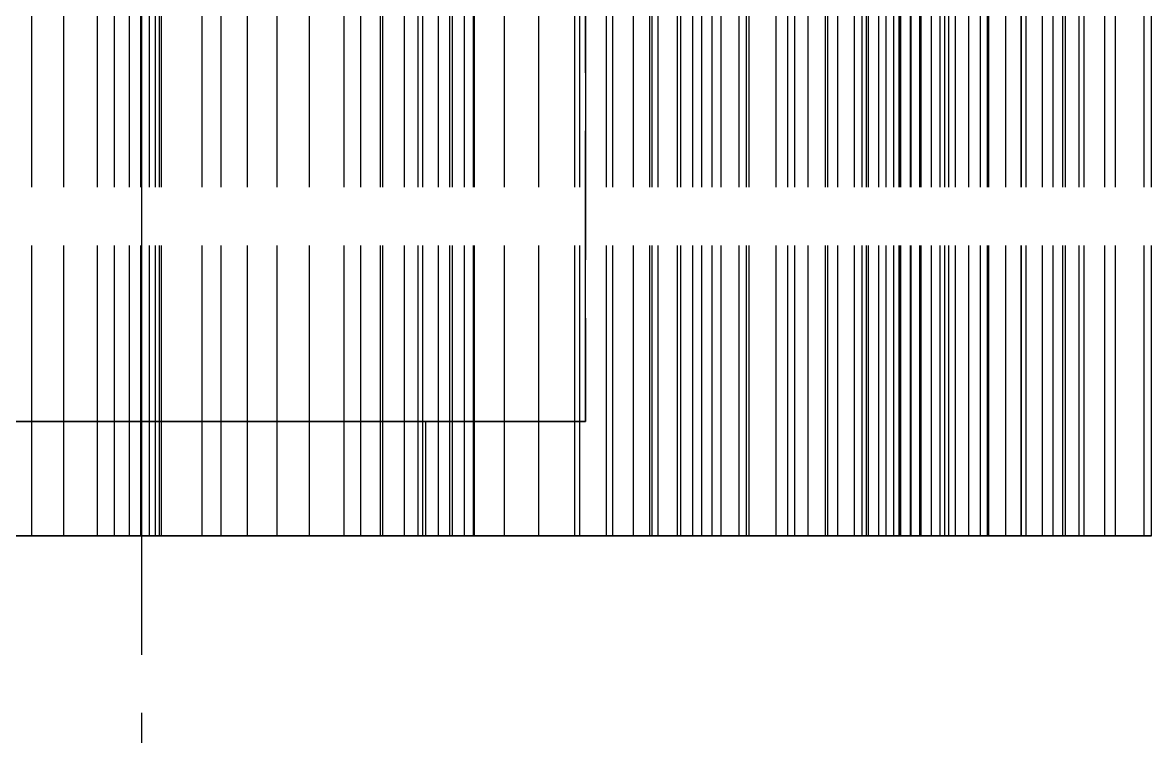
# Model space of a CAD drawing. Header units: millimetres. Extents: x -9 to 243, y -53 to 196.
# Drawn here: x 162.389 to 167.323, y 18.523 to 21.644 of the extents above; entities that cross this region are included whole.
import ezdxf

# ---------------------------------------------------------------- set-up
doc = ezdxf.new("R2010")
doc.units = ezdxf.units.MM
doc.linetypes.add('DASHED', pattern=[1.524, 1.27, -0.254])
doc.layers.add('HIDDEN', color=8, linetype='DASHED')

msp = doc.modelspace()

# ---------------------------------------------------------------- linework, layer by layer
at = {"layer": 'HIDDEN'}
for points in [[(162.42944, 19.4), (162.42944, 23.8)], [(162.42944, 19.4), (162.42944, 23.8)], [(162.56838, 19.4), (162.56838, 23.8)], [(162.56838, 19.4), (162.56838, 23.8)], [(162.71576, 19.4), (162.71576, 23.8)], [(162.71576, 19.4), (162.71576, 23.8)], [(162.71577, 19.4), (162.71577, 23.8)], [(162.71577, 19.4), (162.71577, 23.8)], [(162.79047, 19.4), (162.79047, 23.8)], [(162.79047, 19.4), (162.79047, 23.8)], [(162.85665, 19.4), (162.85665, 23.8)], [(162.85665, 19.4), (162.85665, 23.8)], [(162.90581, 19.4), (162.90581, 23.8)], [(162.90581, 19.4), (162.90581, 23.8)], [(162.94309, 19.4), (162.94309, 23.8)], [(162.94309, 19.4), (162.94309, 23.8)], [(162.97013, 19.4), (162.97013, 23.8)], [(162.97013, 19.4), (162.97013, 23.8)], [(162.98779, 19.4), (162.98779, 23.8)], [(162.98779, 19.4), (162.98779, 23.8)], [(162.99657, 19.4), (162.99657, 23.8)], [(162.99657, 19.4), (162.99657, 23.8)], [(163.1732, 19.4), (163.1732, 23.8)], [(163.1732, 19.4), (163.1732, 23.8)], [(163.25676, 19.4), (163.25676, 23.8)], [(163.25676, 19.4), (163.25676, 23.8)], [(163.3714, 19.4), (163.3714, 23.8)], [(163.3714, 19.4), (163.3714, 23.8)], [(163.50201, 19.4), (163.50201, 23.8)], [(163.50201, 19.4), (163.50201, 23.8)], [(163.64347, 19.4), (163.64347, 23.8)], [(163.64347, 19.4), (163.64347, 23.8)], [(163.79398, 19.4), (163.79398, 23.8)], [(163.79398, 19.4), (163.79398, 23.8)], [(163.86677, 19.4), (163.86677, 23.8)], [(163.86677, 19.4), (163.86677, 23.8)], [(163.9525, 19.4), (163.9525, 23.8)], [(163.9525, 19.4), (163.9525, 23.8)], [(163.96373, 19.4), (163.96373, 23.8)], [(163.96373, 19.4), (163.96373, 23.8)], [(164.05819, 19.4), (164.05819, 23.8)], [(164.05819, 19.4), (164.05819, 23.8)], [(164.11834, 19.4), (164.11834, 23.8)], [(164.11834, 19.4), (164.11834, 23.8)], [(164.13796, 19.4), (164.13796, 23.8)], [(164.13796, 19.4), (164.13796, 23.8)], [(164.20741, 19.4), (164.20741, 23.8)], [(164.20741, 19.4), (164.20741, 23.8)], [(164.2558, 19.4), (164.2558, 23.8)], [(164.2558, 19.4), (164.2558, 23.8)], [(164.2679, 19.4), (164.2679, 23.8)], [(164.2679, 19.4), (164.2679, 23.8)], [(164.32012, 19.4), (164.32012, 23.8)], [(164.32012, 19.4), (164.32012, 23.8)], [(164.36028, 19.4), (164.36028, 23.8)], [(164.36028, 19.4), (164.36028, 23.8)], [(164.36446, 19.4), (164.36446, 23.8)], [(164.36446, 19.4), (164.36446, 23.8)], [(164.49596, 19.4), (164.49596, 23.8)], [(164.49596, 19.4), (164.49596, 23.8)], [(164.64499, 19.4), (164.64499, 23.8)], [(164.64499, 19.4), (164.64499, 23.8)], [(164.80303, 19.4), (164.80303, 23.8)], [(164.80303, 19.4), (164.80303, 23.8)], [(164.82499, 19.4), (164.82499, 23.8)], [(164.82499, 19.4), (164.82499, 23.8)], [(164.94048, 19.4), (164.94048, 23.8)], [(164.94048, 19.4), (164.94048, 23.8)], [(164.96852, 19.4), (164.96852, 23.8)], [(164.96852, 19.4), (164.96852, 23.8)], [(165.05959, 19.4), (165.05959, 23.8)], [(165.05959, 19.4), (165.05959, 23.8)], [(165.13065, 19.4), (165.13065, 23.8)], [(165.13065, 19.4), (165.13065, 23.8)], [(165.14054, 19.4), (165.14054, 23.8)], [(165.14054, 19.4), (165.14054, 23.8)], [(165.1669, 19.4), (165.1669, 23.8)], [(165.1669, 19.4), (165.1669, 23.8)], [(165.25204, 19.4), (165.25204, 23.8)], [(165.25204, 19.4), (165.25204, 23.8)], [(165.26584, 19.4), (165.26584, 23.8)], [(165.26584, 19.4), (165.26584, 23.8)], [(165.31844, 19.4), (165.31844, 23.8)], [(165.31844, 19.4), (165.31844, 23.8)], [(165.35746, 19.4), (165.35746, 23.8)], [(165.35746, 19.4), (165.35746, 23.8)], [(165.40354, 19.4), (165.40354, 23.8)], [(165.40354, 19.4), (165.40354, 23.8)], [(165.44224, 19.4), (165.44224, 23.8)], [(165.44224, 19.4), (165.44224, 23.8)], [(165.52043, 19.4), (165.52043, 23.8)], [(165.52043, 19.4), (165.52043, 23.8)], [(165.5536, 19.4), (165.5536, 23.8)], [(165.5536, 19.4), (165.5536, 23.8)], [(165.56527, 19.4), (165.56527, 23.8)], [(165.56527, 19.4), (165.56527, 23.8)], [(165.68317, 19.4), (165.68317, 23.8)], [(165.68317, 19.4), (165.68317, 23.8)], [(165.73383, 19.4), (165.73383, 23.8)], [(165.73383, 19.4), (165.73383, 23.8)], [(165.76414, 19.4), (165.76414, 23.8)], [(165.76414, 19.4), (165.76414, 23.8)], [(165.82236, 19.4), (165.82236, 23.8)], [(165.82236, 19.4), (165.82236, 23.8)], [(165.89777, 19.4), (165.89777, 23.8)], [(165.89777, 19.4), (165.89777, 23.8)], [(165.90794, 19.4), (165.90794, 23.8)], [(165.90794, 19.4), (165.90794, 23.8)], [(165.95308, 19.4), (165.95308, 23.8)], [(165.95308, 19.4), (165.95308, 23.8)], [(166.02459, 19.4), (166.02459, 23.8)], [(166.02459, 19.4), (166.02459, 23.8)], [(166.05927, 19.4), (166.05927, 23.8)], [(166.05927, 19.4), (166.05927, 23.8)], [(166.07773, 19.4), (166.07773, 23.8)], [(166.07773, 19.4), (166.07773, 23.8)], [(166.08684, 19.4), (166.08684, 23.8)], [(166.08684, 19.4), (166.08684, 23.8)], [(166.13192, 19.4), (166.13192, 23.8)], [(166.13192, 19.4), (166.13192, 23.8)], [(166.16326, 19.4), (166.16326, 23.8)], [(166.16326, 19.4), (166.16326, 23.8)], [(166.19695, 19.4), (166.19695, 23.8)], [(166.19695, 19.4), (166.19695, 23.8)], [(166.21987, 19.4), (166.21987, 23.8)], [(166.21987, 19.4), (166.21987, 23.8)], [(166.225, 19.4), (166.225, 23.8)], [(166.22749, 19.4), (166.22749, 23.8)], [(166.22749, 19.4), (166.22749, 23.8)], [(166.26997, 19.4), (166.26997, 23.8)], [(166.26997, 19.4), (166.26997, 23.8)], [(166.27267, 19.4), (166.27267, 23.8)], [(166.27267, 19.4), (166.27267, 23.8)], [(166.31102, 19.4), (166.31102, 23.8)], [(166.31102, 19.4), (166.31102, 23.8)], [(166.31718, 19.4), (166.31718, 23.8)], [(166.31718, 19.4), (166.31718, 23.8)], [(166.36231, 19.4), (166.36231, 23.8)], [(166.36231, 19.4), (166.36231, 23.8)], [(166.40008, 19.4), (166.40008, 23.8)], [(166.40008, 19.4), (166.40008, 23.8)], [(166.42006, 19.4), (166.42006, 23.8)], [(166.42006, 19.4), (166.42006, 23.8)], [(166.43796, 19.4), (166.43796, 23.8)], [(166.43796, 19.4), (166.43796, 23.8)], [(166.4663, 19.4), (166.4663, 23.8)], [(166.4663, 19.4), (166.4663, 23.8)], [(166.52504, 19.4), (166.52504, 23.8)], [(166.52504, 19.4), (166.52504, 23.8)], [(166.57612, 19.4), (166.57612, 23.8)], [(166.57612, 19.4), (166.57612, 23.8)], [(166.60619, 19.4), (166.60619, 23.8)], [(166.60619, 19.4), (166.60619, 23.8)], [(166.61185, 19.4), (166.61185, 23.8)], [(166.61185, 19.4), (166.61185, 23.8)], [(166.68683, 19.4), (166.68683, 23.8)], [(166.68683, 19.4), (166.68683, 23.8)], [(166.75409, 19.4), (166.75409, 23.8)], [(166.75409, 19.4), (166.75409, 23.8)], [(166.75503, 19.4), (166.75503, 23.8)], [(166.75503, 19.4), (166.75503, 23.8)], [(166.77618, 19.4), (166.77618, 23.8)], [(166.77618, 19.4), (166.77618, 23.8)], [(166.84769, 19.4), (166.84769, 23.8)], [(166.84769, 19.4), (166.84769, 23.8)], [(166.89308, 19.4), (166.89308, 23.8)], [(166.89308, 19.4), (166.89308, 23.8)], [(166.93635, 19.4), (166.93635, 23.8)], [(166.93635, 19.4), (166.93635, 23.8)], [(166.94739, 19.4), (166.94739, 23.8)], [(166.94739, 19.4), (166.94739, 23.8)], [(167.00748, 19.4), (167.00748, 23.8)], [(167.00748, 19.4), (167.00748, 23.8)], [(167.02878, 19.4), (167.02878, 23.8)], [(167.02878, 19.4), (167.02878, 23.8)], [(167.11943, 19.4), (167.11943, 23.8)], [(167.11943, 19.4), (167.11943, 23.8)], [(167.16605, 19.4), (167.16605, 23.8)], [(167.16605, 19.4), (167.16605, 23.8)], [(167.29198, 19.4), (167.29198, 23.8)], [(167.29198, 19.4), (167.29198, 23.8)], [(167.32319, 19.4), (167.32319, 23.8)], [(167.32319, 19.4), (167.32319, 23.8)], [(162.91, 19.9), (162.91, 23.4)], [(162.91, -11.6), (162.91, 23.4)], [(164.85, 23.4), (164.85, 19.9)], [(164.85, 19.9), (164.85, 23.4)], [(162.91, 19.9), (162.78111, 19.9), (162.65222, 19.9), (162.52333, 19.9), (162.39444, 19.9), (162.26556, 19.9)], [(164.15, 19.9), (163.98175, 19.9), (163.81349, 19.9), (163.64524, 19.9), (163.47698, 19.9), (163.30873, 19.9), (163.14048, 19.9), (162.97222, 19.9), (162.80397, 19.9), (162.63571, 19.9), (162.46746, 19.9), (162.29921, 19.9)], [(162.33, 19.9), (162.39444, 19.9), (162.45889, 19.9), (162.52333, 19.9), (162.58778, 19.9), (162.65222, 19.9), (162.71667, 19.9), (162.78111, 19.9), (162.84556, 19.9), (162.91, 19.9)], [(162.37381, 19.9), (162.46905, 19.9), (162.56429, 19.9), (162.65952, 19.9), (162.75476, 19.9), (162.85, 19.9), (162.94524, 19.9), (163.04048, 19.9), (163.13571, 19.9), (163.23095, 19.9), (163.32619, 19.9), (163.42143, 19.9), (163.51667, 19.9), (163.6119, 19.9), (163.70714, 19.9), (163.80238, 19.9), (163.89762, 19.9), (163.99286, 19.9), (164.0881, 19.9), (164.18333, 19.9), (164.27857, 19.9), (164.37381, 19.9), (164.46905, 19.9), (164.56429, 19.9), (164.65952, 19.9), (164.75476, 19.9), (164.85, 19.9)], [(164.85, 19.9), (164.65952, 19.9), (164.46905, 19.9), (164.27857, 19.9), (164.0881, 19.9), (163.89762, 19.9), (163.70714, 19.9), (163.51667, 19.9), (163.32619, 19.9), (163.13571, 19.9), (162.94524, 19.9), (162.75476, 19.9), (162.56429, 19.9), (162.37381, 19.9)], [(162.37381, 19.9), (162.46905, 19.9), (162.56429, 19.9), (162.65952, 19.9), (162.75476, 19.9), (162.85, 19.9), (162.94524, 19.9), (163.04048, 19.9), (163.13571, 19.9), (163.23095, 19.9), (163.32619, 19.9), (163.42143, 19.9), (163.51667, 19.9), (163.6119, 19.9), (163.70714, 19.9), (163.80238, 19.9), (163.89762, 19.9), (163.99286, 19.9), (164.0881, 19.9), (164.18333, 19.9), (164.27857, 19.9), (164.37381, 19.9), (164.46905, 19.9), (164.56429, 19.9), (164.65952, 19.9), (164.75476, 19.9), (164.85, 19.9)], [(164.85, 19.9), (164.65952, 19.9), (164.46905, 19.9), (164.27857, 19.9), (164.0881, 19.9), (163.89762, 19.9), (163.70714, 19.9), (163.51667, 19.9), (163.32619, 19.9), (163.13571, 19.9), (162.94524, 19.9), (162.75476, 19.9), (162.56429, 19.9), (162.37381, 19.9)], [(162.38333, 19.9), (162.46746, 19.9), (162.55159, 19.9), (162.63571, 19.9), (162.71984, 19.9), (162.80397, 19.9), (162.8881, 19.9), (162.97222, 19.9), (163.05635, 19.9), (163.14048, 19.9), (163.2246, 19.9), (163.30873, 19.9), (163.39286, 19.9), (163.47698, 19.9), (163.56111, 19.9), (163.64524, 19.9), (163.72937, 19.9), (163.81349, 19.9), (163.89762, 19.9), (163.98175, 19.9), (164.06587, 19.9), (164.15, 19.9)], [(164.15, 19.9), (164.15, 19.4)], [(164.15, 19.4), (163.98175, 19.4), (163.81349, 19.4), (163.64524, 19.4), (163.47698, 19.4), (163.30873, 19.4), (163.14048, 19.4), (162.97222, 19.4), (162.80397, 19.4), (162.63571, 19.4), (162.46746, 19.4), (162.29921, 19.4)], [(162.42944, 19.4), (162.29969, 19.4)], [(162.29969, 19.4), (162.42944, 19.4)], [(162.38333, 19.4), (162.46746, 19.4), (162.55159, 19.4), (162.63571, 19.4), (162.71984, 19.4), (162.80397, 19.4), (162.8881, 19.4), (162.97222, 19.4), (163.05635, 19.4), (163.14048, 19.4), (163.2246, 19.4), (163.30873, 19.4), (163.39286, 19.4), (163.47698, 19.4), (163.56111, 19.4), (163.64524, 19.4), (163.72937, 19.4), (163.81349, 19.4), (163.89762, 19.4), (163.98175, 19.4), (164.06587, 19.4), (164.15, 19.4)], [(162.56838, 19.4), (162.42944, 19.4)], [(162.42944, 19.4), (162.56838, 19.4)], [(162.71577, 19.4), (162.56838, 19.4)], [(162.56838, 19.4), (162.71577, 19.4)], [(162.71576, 19.4), (162.79047, 19.4)], [(163.1732, 19.4), (163.16594, 19.4), (163.15868, 19.4), (163.15142, 19.4), (163.14416, 19.4), (163.1369, 19.4), (163.12964, 19.4), (163.12237, 19.4), (163.11511, 19.4), (163.10785, 19.4), (163.10059, 19.4), (163.09333, 19.4), (163.08607, 19.4), (163.07881, 19.4), (163.07155, 19.4), (163.06429, 19.4), (163.05703, 19.4), (163.04976, 19.4), (163.0425, 19.4), (163.03524, 19.4), (163.02798, 19.4), (163.02072, 19.4), (163.01346, 19.4), (163.0062, 19.4), (162.99894, 19.4), (162.99168, 19.4), (162.98442, 19.4), (162.97715, 19.4), (162.96989, 19.4), (162.96263, 19.4), (162.95537, 19.4), (162.94811, 19.4), (162.94085, 19.4), (162.93359, 19.4), (162.92633, 19.4), (162.91907, 19.4), (162.9118, 19.4), (162.90454, 19.4), (162.89728, 19.4), (162.89002, 19.4), (162.88276, 19.4), (162.8755, 19.4), (162.86824, 19.4), (162.86098, 19.4), (162.85372, 19.4), (162.84646, 19.4), (162.83919, 19.4), (162.83193, 19.4), (162.82467, 19.4), (162.81741, 19.4), (162.81015, 19.4), (162.80289, 19.4), (162.79563, 19.4), (162.78837, 19.4), (162.78111, 19.4), (162.77384, 19.4), (162.76658, 19.4), (162.75932, 19.4), (162.75206, 19.4), (162.7448, 19.4), (162.73754, 19.4), (162.73028, 19.4), (162.72302, 19.4), (162.71576, 19.4)], [(162.71576, 19.4), (162.72302, 19.4), (162.73028, 19.4), (162.73754, 19.4), (162.7448, 19.4), (162.75206, 19.4), (162.75932, 19.4), (162.76658, 19.4), (162.77384, 19.4), (162.78111, 19.4), (162.78837, 19.4), (162.79563, 19.4), (162.80289, 19.4), (162.81015, 19.4), (162.81741, 19.4), (162.82467, 19.4), (162.83193, 19.4), (162.83919, 19.4), (162.84646, 19.4), (162.85372, 19.4), (162.86098, 19.4), (162.86824, 19.4), (162.8755, 19.4), (162.88276, 19.4), (162.89002, 19.4), (162.89728, 19.4), (162.90454, 19.4), (162.9118, 19.4), (162.91907, 19.4), (162.92633, 19.4), (162.93359, 19.4), (162.94085, 19.4), (162.94811, 19.4), (162.95537, 19.4), (162.96263, 19.4), (162.96989, 19.4), (162.97715, 19.4), (162.98442, 19.4), (162.99168, 19.4), (162.99894, 19.4), (163.0062, 19.4), (163.01346, 19.4), (163.02072, 19.4), (163.02798, 19.4), (163.03524, 19.4), (163.0425, 19.4), (163.04976, 19.4), (163.05703, 19.4), (163.06429, 19.4), (163.07155, 19.4), (163.07881, 19.4), (163.08607, 19.4), (163.09333, 19.4), (163.10059, 19.4), (163.10785, 19.4), (163.11511, 19.4), (163.12237, 19.4), (163.12964, 19.4), (163.1369, 19.4), (163.14416, 19.4), (163.15142, 19.4), (163.15868, 19.4), (163.16594, 19.4), (163.1732, 19.4)], [(162.79047, 19.4), (162.71576, 19.4)], [(162.99657, 19.4), (162.71577, 19.4)], [(162.71577, 19.4), (162.99657, 19.4)], [(162.79047, 19.4), (162.85665, 19.4)], [(162.85665, 19.4), (162.79047, 19.4)], [(162.85665, 19.4), (162.90581, 19.4)], [(162.90581, 19.4), (162.85665, 19.4)], [(162.90581, 19.4), (162.94309, 19.4)], [(162.94309, 19.4), (162.90581, 19.4)], [(162.94309, 19.4), (162.97013, 19.4)], [(162.97013, 19.4), (162.94309, 19.4)], [(162.97013, 19.4), (162.98779, 19.4)], [(162.98779, 19.4), (162.97013, 19.4)], [(162.98779, 19.4), (162.99657, 19.4)], [(162.99657, 19.4), (162.98779, 19.4)], [(163.25676, 19.4), (163.1732, 19.4)], [(163.1732, 19.4), (163.25676, 19.4)], [(163.3714, 19.4), (163.25676, 19.4)], [(163.25676, 19.4), (163.3714, 19.4)], [(163.50201, 19.4), (163.3714, 19.4)], [(163.3714, 19.4), (163.50201, 19.4)], [(163.64347, 19.4), (163.50201, 19.4)], [(163.50201, 19.4), (163.64347, 19.4)], [(163.79398, 19.4), (163.64347, 19.4)], [(163.64347, 19.4), (163.79398, 19.4)], [(163.9525, 19.4), (163.79398, 19.4)], [(163.79398, 19.4), (163.9525, 19.4)], [(163.86677, 19.4), (163.96373, 19.4)], [(164.2558, 19.4), (164.24962, 19.4), (164.24345, 19.4), (164.23727, 19.4), (164.2311, 19.4), (164.22492, 19.4), (164.21875, 19.4), (164.21257, 19.4), (164.2064, 19.4), (164.20022, 19.4), (164.19405, 19.4), (164.18787, 19.4), (164.1817, 19.4), (164.17552, 19.4), (164.16935, 19.4), (164.16317, 19.4), (164.157, 19.4), (164.15082, 19.4), (164.14465, 19.4), (164.13847, 19.4), (164.1323, 19.4), (164.12612, 19.4), (164.11995, 19.4), (164.11377, 19.4), (164.1076, 19.4), (164.10142, 19.4), (164.09525, 19.4), (164.08907, 19.4), (164.0829, 19.4), (164.07672, 19.4), (164.07055, 19.4), (164.06437, 19.4), (164.0582, 19.4), (164.05202, 19.4), (164.04585, 19.4), (164.03967, 19.4), (164.0335, 19.4), (164.02732, 19.4), (164.02115, 19.4), (164.01497, 19.4), (164.0088, 19.4), (164.00262, 19.4), (163.99645, 19.4), (163.99027, 19.4), (163.9841, 19.4), (163.97792, 19.4), (163.97175, 19.4), (163.96557, 19.4), (163.9594, 19.4), (163.95322, 19.4), (163.94705, 19.4), (163.94087, 19.4), (163.9347, 19.4), (163.92852, 19.4), (163.92235, 19.4), (163.91617, 19.4), (163.91, 19.4), (163.90382, 19.4), (163.89765, 19.4), (163.89147, 19.4), (163.8853, 19.4), (163.87912, 19.4), (163.87295, 19.4), (163.86677, 19.4)], [(163.86677, 19.4), (163.87295, 19.4), (163.87912, 19.4), (163.8853, 19.4), (163.89147, 19.4), (163.89765, 19.4), (163.90382, 19.4), (163.91, 19.4), (163.91617, 19.4), (163.92235, 19.4), (163.92852, 19.4), (163.9347, 19.4), (163.94087, 19.4), (163.94705, 19.4), (163.95322, 19.4), (163.9594, 19.4), (163.96557, 19.4), (163.97175, 19.4), (163.97792, 19.4), (163.9841, 19.4), (163.99027, 19.4), (163.99645, 19.4), (164.00262, 19.4), (164.0088, 19.4), (164.01497, 19.4), (164.02115, 19.4), (164.02732, 19.4), (164.0335, 19.4), (164.03967, 19.4), (164.04585, 19.4), (164.05202, 19.4), (164.0582, 19.4), (164.06437, 19.4), (164.07055, 19.4), (164.07672, 19.4), (164.0829, 19.4), (164.08907, 19.4), (164.09525, 19.4), (164.10142, 19.4), (164.1076, 19.4), (164.11377, 19.4), (164.11995, 19.4), (164.12612, 19.4), (164.1323, 19.4), (164.13847, 19.4), (164.14465, 19.4), (164.15082, 19.4), (164.157, 19.4), (164.16317, 19.4), (164.16935, 19.4), (164.17552, 19.4), (164.1817, 19.4), (164.18787, 19.4), (164.19405, 19.4), (164.20022, 19.4), (164.2064, 19.4), (164.21257, 19.4), (164.21875, 19.4), (164.22492, 19.4), (164.2311, 19.4), (164.23727, 19.4), (164.24345, 19.4), (164.24962, 19.4), (164.2558, 19.4)], [(163.96373, 19.4), (163.86677, 19.4)], [(164.11834, 19.4), (163.9525, 19.4)], [(163.9525, 19.4), (164.11834, 19.4)], [(163.96373, 19.4), (164.05819, 19.4)], [(164.05819, 19.4), (163.96373, 19.4)], [(164.05819, 19.4), (164.13796, 19.4)], [(164.13796, 19.4), (164.05819, 19.4)], [(164.36446, 19.4), (164.11834, 19.4)], [(164.11834, 19.4), (164.36446, 19.4)], [(164.13796, 19.4), (164.20741, 19.4)], [(164.20741, 19.4), (164.13796, 19.4)], [(164.20741, 19.4), (164.2679, 19.4)], [(164.2679, 19.4), (164.20741, 19.4)], [(164.36028, 19.4), (164.2558, 19.4)], [(164.2558, 19.4), (164.36028, 19.4)], [(164.2679, 19.4), (164.32012, 19.4)], [(164.32012, 19.4), (164.2679, 19.4)], [(164.32012, 19.4), (164.36446, 19.4)], [(164.36446, 19.4), (164.32012, 19.4)], [(164.49596, 19.4), (164.36028, 19.4)], [(164.36028, 19.4), (164.49596, 19.4)], [(164.64499, 19.4), (164.49596, 19.4)], [(164.49596, 19.4), (164.64499, 19.4)], [(164.80303, 19.4), (164.64499, 19.4)], [(164.64499, 19.4), (164.80303, 19.4)], [(164.96852, 19.4), (164.80303, 19.4)], [(164.80303, 19.4), (164.96852, 19.4)], [(164.82499, 19.4), (164.94048, 19.4)], [(165.13065, 19.4), (165.1258, 19.4), (165.12095, 19.4), (165.11609, 19.4), (165.11124, 19.4), (165.10639, 19.4), (165.10154, 19.4), (165.09669, 19.4), (165.09184, 19.4), (165.08698, 19.4), (165.08213, 19.4), (165.07728, 19.4), (165.07243, 19.4), (165.06758, 19.4), (165.06273, 19.4), (165.05787, 19.4), (165.05302, 19.4), (165.04817, 19.4), (165.04332, 19.4), (165.03847, 19.4), (165.03362, 19.4), (165.02876, 19.4), (165.02391, 19.4), (165.01906, 19.4), (165.01421, 19.4), (165.00936, 19.4), (165.00451, 19.4), (164.99965, 19.4), (164.9948, 19.4), (164.98995, 19.4), (164.9851, 19.4), (164.98025, 19.4), (164.9754, 19.4), (164.97054, 19.4), (164.96569, 19.4), (164.96084, 19.4), (164.95599, 19.4), (164.95114, 19.4), (164.94629, 19.4), (164.94143, 19.4), (164.93658, 19.4), (164.93173, 19.4), (164.92688, 19.4), (164.92203, 19.4), (164.91718, 19.4), (164.91232, 19.4), (164.90747, 19.4), (164.90262, 19.4), (164.89777, 19.4), (164.89292, 19.4), (164.88807, 19.4), (164.88321, 19.4), (164.87836, 19.4), (164.87351, 19.4), (164.86866, 19.4), (164.86381, 19.4), (164.85896, 19.4), (164.8541, 19.4), (164.84925, 19.4), (164.8444, 19.4), (164.83955, 19.4), (164.8347, 19.4), (164.82985, 19.4), (164.82499, 19.4)], [(164.82499, 19.4), (164.82985, 19.4), (164.8347, 19.4), (164.83955, 19.4), (164.8444, 19.4), (164.84925, 19.4), (164.8541, 19.4), (164.85896, 19.4), (164.86381, 19.4), (164.86866, 19.4), (164.87351, 19.4), (164.87836, 19.4), (164.88321, 19.4), (164.88807, 19.4), (164.89292, 19.4), (164.89777, 19.4), (164.90262, 19.4), (164.90747, 19.4), (164.91232, 19.4), (164.91718, 19.4), (164.92203, 19.4), (164.92688, 19.4), (164.93173, 19.4), (164.93658, 19.4), (164.94143, 19.4), (164.94629, 19.4), (164.95114, 19.4), (164.95599, 19.4), (164.96084, 19.4), (164.96569, 19.4), (164.97054, 19.4), (164.9754, 19.4), (164.98025, 19.4), (164.9851, 19.4), (164.98995, 19.4), (164.9948, 19.4), (164.99965, 19.4), (165.00451, 19.4), (165.00936, 19.4), (165.01421, 19.4), (165.01906, 19.4), (165.02391, 19.4), (165.02876, 19.4), (165.03362, 19.4), (165.03847, 19.4), (165.04332, 19.4), (165.04817, 19.4), (165.05302, 19.4), (165.05787, 19.4), (165.06273, 19.4), (165.06758, 19.4), (165.07243, 19.4), (165.07728, 19.4), (165.08213, 19.4), (165.08698, 19.4), (165.09184, 19.4), (165.09669, 19.4), (165.10154, 19.4), (165.10639, 19.4), (165.11124, 19.4), (165.11609, 19.4), (165.12095, 19.4), (165.1258, 19.4), (165.13065, 19.4)], [(164.94048, 19.4), (164.82499, 19.4)], [(164.94048, 19.4), (165.05959, 19.4)], [(165.05959, 19.4), (164.94048, 19.4)], [(165.14054, 19.4), (164.96852, 19.4)], [(164.96852, 19.4), (165.14054, 19.4)], [(165.05959, 19.4), (165.1669, 19.4)], [(165.1669, 19.4), (165.05959, 19.4)], [(165.25204, 19.4), (165.13065, 19.4)], [(165.13065, 19.4), (165.25204, 19.4)], [(165.31844, 19.4), (165.14054, 19.4)], [(165.14054, 19.4), (165.31844, 19.4)], [(165.1669, 19.4), (165.26584, 19.4)], [(165.26584, 19.4), (165.1669, 19.4)], [(165.40354, 19.4), (165.25204, 19.4)], [(165.25204, 19.4), (165.40354, 19.4)], [(165.26584, 19.4), (165.35746, 19.4)], [(165.35746, 19.4), (165.26584, 19.4)], [(165.52043, 19.4), (165.31844, 19.4)], [(165.31844, 19.4), (165.52043, 19.4)], [(165.35746, 19.4), (165.44224, 19.4)], [(165.44224, 19.4), (165.35746, 19.4)], [(165.56527, 19.4), (165.40354, 19.4)], [(165.40354, 19.4), (165.56527, 19.4)], [(165.44224, 19.4), (165.52043, 19.4)], [(165.52043, 19.4), (165.44224, 19.4)], [(165.5536, 19.4), (165.68317, 19.4)], [(165.76414, 19.4), (165.7608, 19.4), (165.75746, 19.4), (165.75411, 19.4), (165.75077, 19.4), (165.74743, 19.4), (165.74409, 19.4), (165.74075, 19.4), (165.7374, 19.4), (165.73406, 19.4), (165.73072, 19.4), (165.72738, 19.4), (165.72404, 19.4), (165.7207, 19.4), (165.71735, 19.4), (165.71401, 19.4), (165.71067, 19.4), (165.70733, 19.4), (165.70399, 19.4), (165.70064, 19.4), (165.6973, 19.4), (165.69396, 19.4), (165.69062, 19.4), (165.68728, 19.4), (165.68393, 19.4), (165.68059, 19.4), (165.67725, 19.4), (165.67391, 19.4), (165.67057, 19.4), (165.66722, 19.4), (165.66388, 19.4), (165.66054, 19.4), (165.6572, 19.4), (165.65386, 19.4), (165.65052, 19.4), (165.64717, 19.4), (165.64383, 19.4), (165.64049, 19.4), (165.63715, 19.4), (165.63381, 19.4), (165.63046, 19.4), (165.62712, 19.4), (165.62378, 19.4), (165.62044, 19.4), (165.6171, 19.4), (165.61375, 19.4), (165.61041, 19.4), (165.60707, 19.4), (165.60373, 19.4), (165.60039, 19.4), (165.59705, 19.4), (165.5937, 19.4), (165.59036, 19.4), (165.58702, 19.4), (165.58368, 19.4), (165.58034, 19.4), (165.57699, 19.4), (165.57365, 19.4), (165.57031, 19.4), (165.56697, 19.4), (165.56363, 19.4), (165.56028, 19.4), (165.55694, 19.4), (165.5536, 19.4)], [(165.5536, 19.4), (165.55694, 19.4), (165.56028, 19.4), (165.56363, 19.4), (165.56697, 19.4), (165.57031, 19.4), (165.57365, 19.4), (165.57699, 19.4), (165.58034, 19.4), (165.58368, 19.4), (165.58702, 19.4), (165.59036, 19.4), (165.5937, 19.4), (165.59705, 19.4), (165.60039, 19.4), (165.60373, 19.4), (165.60707, 19.4), (165.61041, 19.4), (165.61375, 19.4), (165.6171, 19.4), (165.62044, 19.4), (165.62378, 19.4), (165.62712, 19.4), (165.63046, 19.4), (165.63381, 19.4), (165.63715, 19.4), (165.64049, 19.4), (165.64383, 19.4), (165.64717, 19.4), (165.65052, 19.4), (165.65386, 19.4), (165.6572, 19.4), (165.66054, 19.4), (165.66388, 19.4), (165.66722, 19.4), (165.67057, 19.4), (165.67391, 19.4), (165.67725, 19.4), (165.68059, 19.4), (165.68393, 19.4), (165.68728, 19.4), (165.69062, 19.4), (165.69396, 19.4), (165.6973, 19.4), (165.70064, 19.4), (165.70399, 19.4), (165.70733, 19.4), (165.71067, 19.4), (165.71401, 19.4), (165.71735, 19.4), (165.7207, 19.4), (165.72404, 19.4), (165.72738, 19.4), (165.73072, 19.4), (165.73406, 19.4), (165.7374, 19.4), (165.74075, 19.4), (165.74409, 19.4), (165.74743, 19.4), (165.75077, 19.4), (165.75411, 19.4), (165.75746, 19.4), (165.7608, 19.4), (165.76414, 19.4)], [(165.68317, 19.4), (165.5536, 19.4)], [(165.73383, 19.4), (165.56527, 19.4)], [(165.56527, 19.4), (165.73383, 19.4)], [(165.68317, 19.4), (165.82236, 19.4)], [(165.82236, 19.4), (165.68317, 19.4)], [(165.90794, 19.4), (165.73383, 19.4)], [(165.73383, 19.4), (165.90794, 19.4)], [(165.89777, 19.4), (165.76414, 19.4)], [(165.76414, 19.4), (165.89777, 19.4)], [(165.82236, 19.4), (165.95308, 19.4)], [(165.95308, 19.4), (165.82236, 19.4)], [(166.05927, 19.4), (165.89777, 19.4)], [(165.89777, 19.4), (166.05927, 19.4)], [(166.08684, 19.4), (165.90794, 19.4)], [(165.90794, 19.4), (166.08684, 19.4)], [(165.95308, 19.4), (166.07773, 19.4)], [(166.07773, 19.4), (165.95308, 19.4)], [(166.02459, 19.4), (166.16326, 19.4)], [(166.13192, 19.4), (166.13022, 19.4), (166.12852, 19.4), (166.12681, 19.4), (166.12511, 19.4), (166.12341, 19.4), (166.1217, 19.4), (166.12, 19.4), (166.11829, 19.4), (166.11659, 19.4), (166.11489, 19.4), (166.11318, 19.4), (166.11148, 19.4), (166.10978, 19.4), (166.10807, 19.4), (166.10637, 19.4), (166.10467, 19.4), (166.10296, 19.4), (166.10126, 19.4), (166.09955, 19.4), (166.09785, 19.4), (166.09615, 19.4), (166.09444, 19.4), (166.09274, 19.4), (166.09104, 19.4), (166.08933, 19.4), (166.08763, 19.4), (166.08592, 19.4), (166.08422, 19.4), (166.08252, 19.4), (166.08081, 19.4), (166.07911, 19.4), (166.07741, 19.4), (166.0757, 19.4), (166.074, 19.4), (166.0723, 19.4), (166.07059, 19.4), (166.06889, 19.4), (166.06718, 19.4), (166.06548, 19.4), (166.06378, 19.4), (166.06207, 19.4), (166.06037, 19.4), (166.05867, 19.4), (166.05696, 19.4), (166.05526, 19.4), (166.05355, 19.4), (166.05185, 19.4), (166.05015, 19.4), (166.04844, 19.4), (166.04674, 19.4), (166.04504, 19.4), (166.04333, 19.4), (166.04163, 19.4), (166.03993, 19.4), (166.03822, 19.4), (166.03652, 19.4), (166.03481, 19.4), (166.03311, 19.4), (166.03141, 19.4), (166.0297, 19.4), (166.028, 19.4), (166.0263, 19.4), (166.02459, 19.4)], [(166.02459, 19.4), (166.0263, 19.4), (166.028, 19.4), (166.0297, 19.4), (166.03141, 19.4), (166.03311, 19.4), (166.03481, 19.4), (166.03652, 19.4), (166.03822, 19.4), (166.03993, 19.4), (166.04163, 19.4), (166.04333, 19.4), (166.04504, 19.4), (166.04674, 19.4), (166.04844, 19.4), (166.05015, 19.4), (166.05185, 19.4), (166.05355, 19.4), (166.05526, 19.4), (166.05696, 19.4), (166.05867, 19.4), (166.06037, 19.4), (166.06207, 19.4), (166.06378, 19.4), (166.06548, 19.4), (166.06718, 19.4), (166.06889, 19.4), (166.07059, 19.4), (166.0723, 19.4), (166.074, 19.4), (166.0757, 19.4), (166.07741, 19.4), (166.07911, 19.4), (166.08081, 19.4), (166.08252, 19.4), (166.08422, 19.4), (166.08592, 19.4), (166.08763, 19.4), (166.08933, 19.4), (166.09104, 19.4), (166.09274, 19.4), (166.09444, 19.4), (166.09615, 19.4), (166.09785, 19.4), (166.09955, 19.4), (166.10126, 19.4), (166.10296, 19.4), (166.10467, 19.4), (166.10637, 19.4), (166.10807, 19.4), (166.10978, 19.4), (166.11148, 19.4), (166.11318, 19.4), (166.11489, 19.4), (166.11659, 19.4), (166.11829, 19.4), (166.12, 19.4), (166.1217, 19.4), (166.12341, 19.4), (166.12511, 19.4), (166.12681, 19.4), (166.12852, 19.4), (166.13022, 19.4), (166.13192, 19.4)], [(166.16326, 19.4), (166.02459, 19.4)], [(166.22749, 19.4), (166.05927, 19.4)], [(166.05927, 19.4), (166.22749, 19.4)], [(166.07773, 19.4), (166.19695, 19.4)], [(166.19695, 19.4), (166.07773, 19.4)], [(166.26997, 19.4), (166.08684, 19.4)], [(166.08684, 19.4), (166.26997, 19.4)], [(166.27267, 19.4), (166.13192, 19.4)], [(166.13192, 19.4), (166.27267, 19.4)], [(166.16326, 19.4), (166.31718, 19.4)], [(166.31718, 19.4), (166.16326, 19.4)], [(166.19695, 19.4), (166.31102, 19.4)], [(166.31102, 19.4), (166.19695, 19.4)], [(166.21987, 19.4), (166.36231, 19.4)], [(166.21987, 19.4), (166.21995, 19.4), (166.22003, 19.4), (166.22011, 19.4), (166.22019, 19.4), (166.22028, 19.4), (166.22036, 19.4), (166.22044, 19.4), (166.22052, 19.4), (166.2206, 19.4), (166.22068, 19.4), (166.22076, 19.4), (166.22085, 19.4), (166.22093, 19.4), (166.22101, 19.4), (166.22109, 19.4), (166.22117, 19.4), (166.22125, 19.4), (166.22133, 19.4), (166.22142, 19.4), (166.2215, 19.4), (166.22158, 19.4), (166.22166, 19.4), (166.22174, 19.4), (166.22182, 19.4), (166.2219, 19.4), (166.22199, 19.4), (166.22207, 19.4), (166.22215, 19.4), (166.22223, 19.4), (166.22231, 19.4), (166.22239, 19.4), (166.22247, 19.4), (166.22256, 19.4), (166.22264, 19.4), (166.22272, 19.4), (166.2228, 19.4), (166.22288, 19.4), (166.22296, 19.4), (166.22304, 19.4), (166.22313, 19.4), (166.22321, 19.4), (166.22329, 19.4), (166.22337, 19.4), (166.22345, 19.4), (166.22353, 19.4), (166.22362, 19.4), (166.2237, 19.4), (166.22378, 19.4), (166.22386, 19.4), (166.22394, 19.4), (166.22402, 19.4), (166.2241, 19.4), (166.22419, 19.4), (166.22427, 19.4), (166.22435, 19.4), (166.22443, 19.4), (166.22451, 19.4), (166.22459, 19.4), (166.22467, 19.4), (166.22476, 19.4), (166.22484, 19.4), (166.22492, 19.4), (166.225, 19.4)], [(166.225, 19.4), (166.22492, 19.4), (166.22484, 19.4), (166.22476, 19.4), (166.22467, 19.4), (166.22459, 19.4), (166.22451, 19.4), (166.22443, 19.4), (166.22435, 19.4), (166.22427, 19.4), (166.22419, 19.4), (166.2241, 19.4), (166.22402, 19.4), (166.22394, 19.4), (166.22386, 19.4), (166.22378, 19.4), (166.2237, 19.4), (166.22362, 19.4), (166.22353, 19.4), (166.22345, 19.4), (166.22337, 19.4), (166.22329, 19.4), (166.22321, 19.4), (166.22313, 19.4), (166.22304, 19.4), (166.22296, 19.4), (166.22288, 19.4), (166.2228, 19.4), (166.22272, 19.4), (166.22264, 19.4), (166.22256, 19.4), (166.22247, 19.4), (166.22239, 19.4), (166.22231, 19.4), (166.22223, 19.4), (166.22215, 19.4), (166.22207, 19.4), (166.22199, 19.4), (166.2219, 19.4), (166.22182, 19.4), (166.22174, 19.4), (166.22166, 19.4), (166.22158, 19.4), (166.2215, 19.4), (166.22142, 19.4), (166.22133, 19.4), (166.22125, 19.4), (166.22117, 19.4), (166.22109, 19.4), (166.22101, 19.4), (166.22093, 19.4), (166.22085, 19.4), (166.22076, 19.4), (166.22068, 19.4), (166.2206, 19.4), (166.22052, 19.4), (166.22044, 19.4), (166.22036, 19.4), (166.22028, 19.4), (166.22019, 19.4), (166.22011, 19.4), (166.22003, 19.4), (166.21995, 19.4), (166.21987, 19.4)], [(166.36231, 19.4), (166.21987, 19.4)], [(166.40008, 19.4), (166.22749, 19.4)], [(166.22749, 19.4), (166.40008, 19.4)], [(166.42006, 19.4), (166.26997, 19.4)], [(166.26997, 19.4), (166.42006, 19.4)], [(166.43796, 19.4), (166.27267, 19.4)], [(166.27267, 19.4), (166.43796, 19.4)], [(166.31102, 19.4), (166.42006, 19.4)], [(166.42006, 19.4), (166.31102, 19.4)], [(166.31718, 19.4), (166.4663, 19.4)], [(166.4663, 19.4), (166.31718, 19.4)], [(166.36231, 19.4), (166.52504, 19.4)], [(166.52504, 19.4), (166.36231, 19.4)], [(166.57612, 19.4), (166.40008, 19.4)], [(166.40008, 19.4), (166.57612, 19.4)], [(166.60619, 19.4), (166.43796, 19.4)], [(166.43796, 19.4), (166.60619, 19.4)], [(166.4663, 19.4), (166.61185, 19.4)], [(166.61185, 19.4), (166.4663, 19.4)], [(166.52504, 19.4), (166.68683, 19.4)], [(166.68683, 19.4), (166.52504, 19.4)], [(166.75503, 19.4), (166.57612, 19.4)], [(166.57612, 19.4), (166.75503, 19.4)], [(166.77618, 19.4), (166.60619, 19.4)], [(166.60619, 19.4), (166.77618, 19.4)], [(166.61185, 19.4), (166.75409, 19.4)], [(166.75409, 19.4), (166.61185, 19.4)], [(166.68683, 19.4), (166.84769, 19.4)], [(166.84769, 19.4), (166.68683, 19.4)], [(166.75409, 19.4), (166.89308, 19.4)], [(166.89308, 19.4), (166.75409, 19.4)], [(166.93635, 19.4), (166.75503, 19.4)], [(166.75503, 19.4), (166.93635, 19.4)], [(166.94739, 19.4), (166.77618, 19.4)], [(166.77618, 19.4), (166.94739, 19.4)], [(166.84769, 19.4), (167.00748, 19.4)], [(167.00748, 19.4), (166.84769, 19.4)], [(166.89308, 19.4), (167.02878, 19.4)], [(167.02878, 19.4), (166.89308, 19.4)], [(167.02878, 19.4), (166.93635, 19.4)], [(166.93635, 19.4), (167.02878, 19.4)], [(167.11943, 19.4), (166.94739, 19.4)], [(166.94739, 19.4), (167.11943, 19.4)], [(167.00748, 19.4), (167.16605, 19.4)], [(167.16605, 19.4), (167.00748, 19.4)], [(167.29198, 19.4), (167.11943, 19.4)], [(167.11943, 19.4), (167.29198, 19.4)], [(167.16605, 19.4), (167.32319, 19.4)], [(167.32319, 19.4), (167.16605, 19.4)], [(167.32319, 19.4), (167.29198, 19.4)], [(167.29198, 19.4), (167.32319, 19.4)]]:
    msp.add_lwpolyline(points, dxfattribs=at)

doc.saveas('drawing.dxf')
